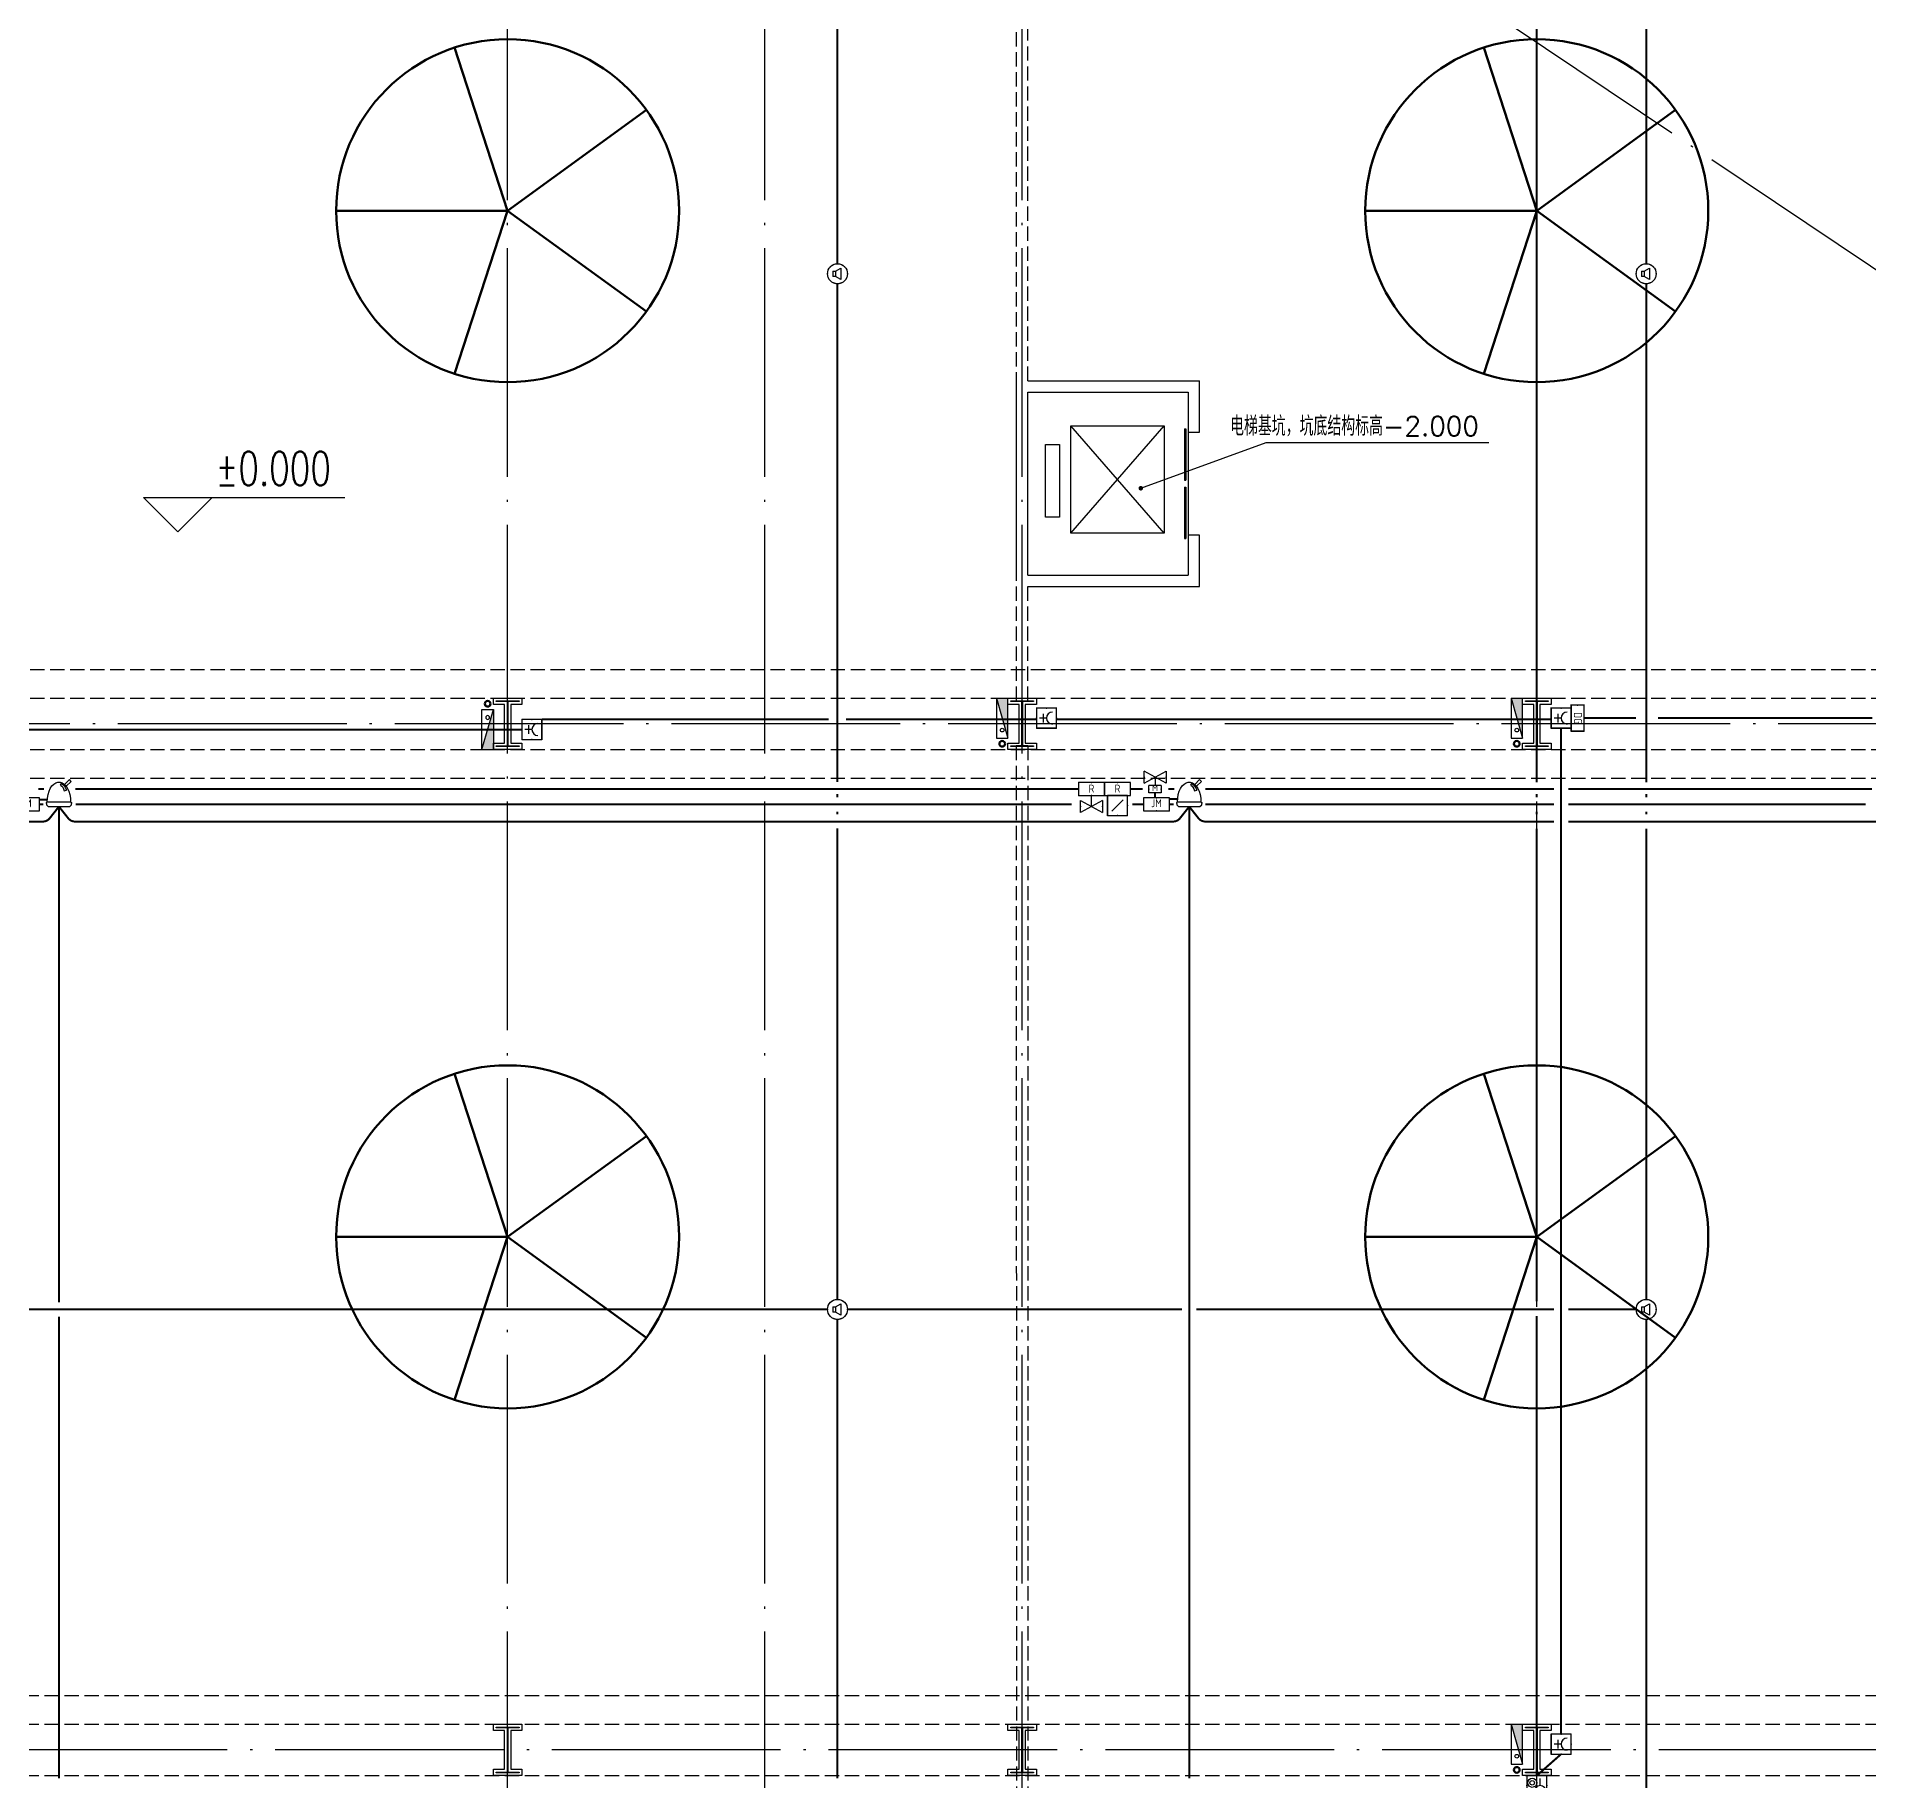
# Model space of a CAD drawing. Extents: x -1396510 to 1250330, y -1892470 to 1623980.
# Drawn here: x 784237 to 816276, y -1342457 to -1311954 of the extents above; entities that cross this region are included whole.
import ezdxf
from ezdxf.enums import TextEntityAlignment as Align

# ---------------------------------------------------------------- set-up
doc = ezdxf.new("R2010")
doc.units = 0
doc.header["$LTSCALE"] = 1000
doc.header["$MEASUREMENT"] = 0
doc.linetypes.add('DASH', pattern=[0.35, 0.25, -0.1])
doc.linetypes.add('DOTE', pattern=[2.42, 2, -0.2, 0.02, -0.2])
doc.layers.get('Defpoints').update_dxf_attribs({"color": 210})
for name, color, linetype in [('A-AXIS-DOTE', 14, 'DOTE'), ('A-HATCH-2', 251, 'Continuous'), ('A-LIN-V', 9, 'Continuous'), ('A-WINDOW', 140, 'Continuous'), ('AS-COLN', 6, 'Continuous'), ('EQUIP-动力', 3, 'Continuous'), ('EQUIP-广播', 3, 'Continuous'), ('EQUIP-消防', 3, 'Continuous'), ('SB_ZF消火栓', 10, 'Continuous'), ('SB_ZF消火栓M', 10, 'Continuous'), ('SP-KDLA消防', 2, 'Continuous'), ('WIRE-照明', 1, 'Continuous'), ('建-标高', 3, 'Continuous')]:
    doc.layers.add(name, color=color, linetype=linetype)
doc.layers.add('A-云线2', color=3, linetype='Continuous', plot=False)
doc.layers.add('LG-ZF消防', color=1, linetype='Continuous', lineweight=60)
doc.styles.add('_TCH_DIM', font='SIMPLEX', dxfattribs={"bigfont": 'GBCBIG'})
doc.styles.add('_TEL_ATTDEF', font='GBENOR', dxfattribs={"width": 0.8, "height": 3, "bigfont": 'GBCBIG'})
doc.styles.add('_TEL_DIM', font='SIMPLEX', dxfattribs={"width": 0.8, "height": 3.5, "bigfont": 'HZTXT'})
doc.styles.add('A-STANDARD', font='SIMPLEX', dxfattribs={"bigfont": 'GBCBIG'})
doc.styles.get("Standard").update_dxf_attribs({"font": 'gbenor.shx', "bigfont": 'gbcbig.shx'})
doc.styles.add('TG_LINETYPE', font='SIMPLEX', dxfattribs={"width": 0.8, "height": 3, "bigfont": 'HZTXT'})
doc.linetypes.add('TG_B', pattern='A,1,-0.3,["B",TG_LINETYPE,S=0.1,R=0,X=-0.25,Y=-0.15],0', length=1.3)
doc.linetypes.add('TG_H', pattern='A,1,-0.3,["H",TG_LINETYPE,S=0.1,R=0,X=-0.25,Y=-0.15],0', length=1.3)
doc.linetypes.add('TG_TV', pattern='A,1,-0.6,["TV",TG_LINETYPE,S=0.1,R=0,X=-0.6,Y=-0.15],0', length=1.6)

# ---------------------------------------------------------------- blocks, each defined once
blk = doc.blocks.new('4324324')
at = {"layer": 'A-HATCH-2', "color": 8, "linetype": 'DASH'}
for p, q in [((-294754, 585770), (-128854, 585770)), ((-294754, 585270), (-128854, 585270)), ((-307354, 584370), (-128854, 584370)), ((-307354, 583870), (-128854, 583870)), ((-313054, 567820), (-128854, 567820)), ((-313054, 567320), (-128854, 567320)), ((-313054, 566420), (-128854, 566420))]:
    blk.add_line(p, q, dxfattribs=at)
blk = doc.blocks.new('w4324324')
at = {"layer": 'A-HATCH-2', "color": 0, "lineweight": 60}
for q in [(-1694760, 686605), (-1697614, 684532), (-1691907, 684532), (-1696524, 681178), (-1692997, 681178)]:
    blk.add_line((-1694760, 683605), q, dxfattribs=at)
blk.add_circle((-1694760, 683605), 3000, dxfattribs=at)
blk = doc.blocks.new('342343')
at = {"layer": 'A-LIN-V', "color": 8}
for p in [(1048660, -44444), (1066610, -44444), (1048660, -62444), (1066610, -62444)]:
    blk.add_blockref('w4324324', p, dxfattribs=at)
blk = doc.blocks.new('w42343243')
at = {"layer": 'A-HATCH-2', "color": 8}
blk.add_lwpolyline([(-165104, 621070), (-164604, 621070), (-164604, 620958), (-164800, 620958), (-164800, 620282), (-164604, 620282), (-164604, 620170), (-165104, 620170), (-165104, 620282), (-164908, 620282), (-164908, 620958), (-165104, 620958)], close=True, dxfattribs=at)
at = {"layer": 'AS-COLN', "color": 3}
blk.add_lwpolyline([(-165054, 621020), (-164654, 621020), (-164654, 621008), (-164850, 621008), (-164850, 620232), (-164654, 620232), (-164654, 620220), (-165054, 620220), (-165054, 620232), (-164858, 620232), (-164858, 621008), (-165054, 621008)], close=True, dxfattribs=at)
blk = doc.blocks.new('42343')
at = {"layer": 'A-WINDOW'}
for p in [(9000, -35800), (18000, -35800), (27000, -35800), (9000, -53750), (18000, -53750), (27000, -53750)]:
    blk.add_blockref('w42343243', p, dxfattribs=at)
blk = doc.blocks.new('A$C5D961328')
at = {"layer": 'SB_ZF消火栓'}
blk.add_hatch(color=256, dxfattribs=at).paths.add_polyline_path([(0, 40), (700, 40), (700, 240)])
for p, q in [((700, 240), (0, 240)), ((0, 240), (0, 40)), ((700, 240), (0, 40)), ((0, 40), (700, 40)), ((700, 240), (700, 40))]:
    blk.add_line(p, q, dxfattribs=at)
at = {"layer": 'SB_ZF消火栓', "color": 1}
blk.add_circle((140, 140), 32.5, dxfattribs=at)
blk = doc.blocks.new('we42342343234')
at = {"layer": 'LG-ZF消防'}
for centre in [(-156204, 585170), (-147204, 584470), (-138204, 584470), (-138204, 566520)]:
    blk.add_circle(centre, 50, dxfattribs=at)
at = {"layer": 'SB_ZF消火栓M', "xscale": -1.000000000000001, "rotation": 90}
blk.add_blockref('A$C5D961328', (-156064, 585070), dxfattribs=at)
at = {"layer": 'SB_ZF消火栓M', "rotation": 90}
for p in [(-147064, 584570), (-138064, 584570), (-138064, 566620)]:
    blk.add_blockref('A$C5D961328', p, dxfattribs=at)
blk = doc.blocks.new('$DORLIB2D$00000127')
at = {"color": 0}
for points in [[(-0.533, 0.795), (-0.533, 0.69)], [(-0.033, 0.795), (-0.533, 0.795)], [(-0.033, 0.795), (-0.033, 0.69)], [(0.533, 0.795), (0.033, 0.795)], [(0.033, 0.795), (0.033, 0.69)], [(0.533, 0.795), (0.533, 0.69)], [(-0.033, 0.69), (-0.533, 0.69)], [(0.533, 0.69), (0.033, 0.69)], [(0.5, 0.5), (-0.5, 0.5)]]:
    blk.add_lwpolyline(points, dxfattribs=at)
blk = doc.blocks.new('世赫3#厂房一层0821')
at = {"layer": 'A-AXIS-DOTE', "color": 8, "ltscale": 2}
for p, q in [((157000, -79980), (157000, 5514)), ((161500, -79980), (161500, 5514)), ((166000, -79980), (166000, 5514)), ((175000, -79980), (175000, 5514)), ((165996, -17950), (196000, -38050)), ((192904.2, -35900), (-5155.8, -35900)), ((190814.2, -53850), (-5155.8, -53850))]:
    blk.add_line(p, q, dxfattribs=at)
at = {"layer": 'Defpoints', "color": 8, "linetype": 'DASH'}
for p, q in [((165900, -30000), (165900, -400)), ((166100, -29900), (166100, -400)), ((165900, -35500), (165900, -33400)), ((166100, -35500), (166100, -33500)), ((165900, -35500), (166100, -35500)), ((165896, -36288), (165900, -68600)), ((166096, -36288), (165896, -36288)), ((166096, -36288), (166100, -68600))]:
    blk.add_line(p, q, dxfattribs=at)
at = {"layer": 'Defpoints', "color": 8}
for p, q in [((165900, -33400), (165900, -30000)), ((166100, -29900), (169100, -29900)), ((166100, -30100), (168900, -30100)), ((166100, -33300), (166100, -30100)), ((168900, -30100), (168900, -30800)), ((169100, -30800), (169100, -29900)), ((166850, -32565.8), (168480, -30685.8)), ((168480, -32565.8), (166850, -30685.8)), ((168074.2, -31780), (170264.2, -30980)), ((168900, -30800), (169100, -30800)), ((170264.2, -30980), (174164.2, -30980)), ((169100, -32600), (168900, -32600)), ((168900, -32600), (168900, -33300)), ((169100, -33500), (169100, -32600)), ((166100, -33300), (168900, -33300)), ((166100, -33500), (169100, -33500))]:
    blk.add_line(p, q, dxfattribs=at)
for points in [[(166850, -32565.8), (166850, -30685.8), (168480, -30685.8), (168480, -32565.8)], [(166410, -32285.8), (166410, -31015.8), (166650, -31015.8), (166650, -32285.8)]]:
    blk.add_lwpolyline(points, close=True, dxfattribs=at)
at = {"layer": 'Defpoints', "color": 8, "const_width": 40}
blk.add_lwpolyline([(168055.4, -31786.9, 1), (168093, -31773.1, 1)], format="xyb", close=True, dxfattribs=at)
at = {"layer": '建-标高', "color": 8}
for p, q in [((151232.7, -32543), (150632.7, -31943)), ((150632.7, -31943), (154152.7, -31943)), ((151232.7, -32543), (151832.7, -31943))]:
    blk.add_line(p, q, dxfattribs=at)
at = {"layer": 'A-LIN-V', "color": 8, "rotation": 90}
blk.add_blockref('342343', (796160.7, 601225), dxfattribs=at)
at = {"layer": 'A-WINDOW'}
for name in ['42343', '4324324']:
    blk.add_blockref(name, (312854.2, -620720), dxfattribs=at)
at = {"layer": 'Defpoints', "color": 8, "xscale": 1800, "yscale": 200, "zscale": 200, "rotation": 89.9999999459329}
blk.add_blockref('$DORLIB2D$00000127', (169000, -31700), dxfattribs=at)
at = {"layer": 'SB_ZF消火栓'}
blk.add_blockref('we42342343234', (312854.2, -620720), dxfattribs=at)
at = {"layer": 'Defpoints', "color": 7, "style": '_TCH_DIM'}
blk.add_text('电梯基坑，坑底结构标高-2.000', height=337.589, dxfattribs=at).set_placement((169636.1, -30861.3))
at = {"layer": '建-标高', "color": 7, "style": 'A-STANDARD', "width": 0.705882}
blk.add_text('%%P0.000', height=595, dxfattribs=at).set_placement((151892.7, -31733))
blk = doc.blocks.new('$equip$00002656')
for p, q in [((-0.5, 1), (-0.5, 0)), ((0.5, 1), (-0.5, 1)), ((0.5, 0), (0.5, 1)), ((-0.5, 0), (0.5, 0)), ((-0.219, 0.331), (0.222, 0.331)), ((0, 0.5), (0, 0.15))]:
    blk.add_line(p, q)
at = {"const_width": 0.0571}
blk.add_lwpolyline([(-0.5, 1), (0.5, 1), (0.5, 0), (-0.5, 0), (-0.5, 1), (0.5, 1)], dxfattribs=at)
blk.add_arc((0, 0.8), 0.3, 180, 0)
for p in [(0, 1), (-0.5, 0.5), (0, 0), (0.5, 0.5)]:
    blk.add_point(p)
at = {"color": 7, "flags": 1}
for tag, height, p in [('A', 0.00002, (0, 0)), ('B', 0.4, (0.762, 0.292))]:
    blk.add_attdef(tag, text='', height=height, dxfattribs=at).set_placement(p, align=Align.MIDDLE_CENTER)
blk = doc.blocks.new('$equip$00002341')
for p, q in [((-0.241, 0.136), (-0.241, -0.144)), ((-0.241, 0.136), (-0.101, 0.136)), ((-0.101, 0.136), (0.167, 0.277)), ((-0.101, 0.136), (-0.101, -0.144)), ((0.167, 0.277), (0.167, -0.295)), ((-0.101, -0.144), (-0.241, -0.144)), ((0.167, -0.295), (-0.101, -0.144))]:
    blk.add_line(p, q)
at = {"const_width": 0.0571}
blk.add_lwpolyline([(-0.5, 0, -1), (0.5, 0, -1), (-0.5, 0, -1.463176)], format="xyb", dxfattribs=at)
blk.add_circle((0, 0), 0.5)
for p in [(-0.5, 0), (0, 0.5), (0.5, 0), (0, -0.5)]:
    blk.add_point(p)
at = {"color": 7, "style": '_TEL_DIM', "flags": 1}
blk.add_attdef('A', text='', height=0.00002, dxfattribs=at).set_placement((0, 0), align=Align.MIDDLE_CENTER)
blk = doc.blocks.new('$equip$00002655')
for p, q in [((-0.5, 1), (-0.5, 0)), ((0.5, 1), (-0.5, 1)), ((0.5, 0), (0.5, 1)), ((-0.5, 0), (0.5, 0)), ((-0.169, 0.5), (-0.169, 0.15))]:
    blk.add_line(p, q)
at = {"const_width": 0.0571}
blk.add_lwpolyline([(-0.5, 1), (0.5, 1), (0.5, 0), (-0.5, 0), (-0.5, 1), (0.5, 1)], dxfattribs=at)
for radius in [0.226, 0.113]:
    blk.add_circle((0.227, 0.36), radius)
blk.add_arc((-0.169, 0.8), 0.3, 180, 0)
for p in [(0, 1), (-0.5, 0.5), (0, 0), (0.5, 0.5)]:
    blk.add_point(p)
at = {"color": 7, "flags": 1}
for tag, height, p in [('A', 0.00002, (0, 0)), ('B', 0.4, (0.762, 0.292))]:
    blk.add_attdef(tag, text='', height=height, dxfattribs=at).set_placement(p, align=Align.MIDDLE_CENTER)
blk = doc.blocks.new('$equip$00002773')
for p, q in [((0.65, 0.65), (-0.65, 0.65)), ((-0.65, 0.65), (-0.65, 0)), ((-0.65, 0), (0.65, 0)), ((0.65, 0), (0.65, 0.65))]:
    blk.add_line(p, q)
at = {"const_width": 0.04}
blk.add_lwpolyline([(-0.65, 0.65), (-0.65, 0), (0.65, 0), (0.65, 0.65), (-0.65, 0.65), (-0.65, 0)], dxfattribs=at)
for p in [(-0.65, 0.325), (0, 0.65), (0, 0), (0.65, 0.325)]:
    blk.add_point(p)
at = {"color": 7}
blk.add_attdef('$TEXT$', text='', height=0.4, dxfattribs=at).set_placement((0.006, 0.343), align=Align.MIDDLE_CENTER)
at = {"color": 7, "flags": 1}
for tag, p in [('A', (0, 0)), ('B', (0.905, 0.246))]:
    blk.add_attdef(tag, text='', height=0.4, dxfattribs=at).set_placement(p, align=Align.MIDDLE_CENTER)
blk = doc.blocks.new('$equip$00003146')
for p, q in [((-0.31, 0), (0.31, 0)), ((-0.31, -0.38), (-0.31, 0)), ((0.31, 0), (0.31, -0.38)), ((0.55, -0.49), (-0.55, -1.09)), ((-0.55, -0.49), (0.55, -1.09)), ((-0.55, -1.09), (-0.55, -0.49)), ((-0.31, -0.38), (0.31, -0.38)), ((0, -0.79), (0, -0.38)), ((0.55, -0.49), (0.55, -1.09))]:
    blk.add_line(p, q)
for p in [(0, 0), (-0.55, -0.79), (-0.31, -0.19), (0, -0.79), (0.31, -0.19), (0.55, -0.79)]:
    blk.add_point(p)
at = {"color": 7, "style": '_TEL_DIM'}
blk.add_attdef('$TEXT$', text='', height=0.3, dxfattribs=at).set_placement((0, -0.19), align=Align.MIDDLE_CENTER)
at = {"color": 7, "style": '_TEL_DIM', "flags": 1}
for tag in ['A', 'REMARK']:
    blk.add_attdef(tag, text='', height=0.00002, dxfattribs=at).set_placement((0, 0), align=Align.MIDDLE_CENTER)
blk = doc.blocks.new('A$C7E452847')
at = {"layer": 'SP-KDLA消防', "color": 0}
for p, q in [((-257, 0), (-300, -46)), ((-257, 0), (257, 0)), ((-300, -71), (-300, -46)), ((-300, -71), (-300, -95)), ((-280, -116), (-300, -95)), ((-280, -116), (280, -116)), ((-280, -116), (-276, -203)), ((-276, -203), (-261, -288)), ((-261, -288), (-238, -366)), ((-238, -366), (-207, -436)), ((-207, -436), (-169, -495)), ((90, -463), (111, -425)), ((111, -425), (128, -381)), ((128, -381), (182, -396)), ((158, -448), (182, -396)), ((169, -495), (207, -436)), ((207, -436), (238, -366)), ((238, -366), (261, -288)), ((257, 0), (300, -46)), ((261, -288), (276, -203)), ((276, -203), (280, -116)), ((280, -116), (300, -95)), ((300, -46), (300, -71)), ((300, -95), (300, -71)), ((-169, -495), (-125, -541)), ((-125, -541), (-77, -573)), ((-77, -573), (-26, -589)), ((-26, -589), (26, -589)), ((26, -589), (77, -573)), ((41, -515), (67, -493)), ((41, -515), (60, -550)), ((60, -550), (96, -526)), ((67, -493), (90, -463)), ((77, -573), (125, -541)), ((96, -526), (130, -491)), ((125, -541), (169, -495)), ((130, -491), (158, -448)), ((250, -646), (136, -532)), ((176, -486), (293, -603)), ((293, -603), (250, -646))]:
    blk.add_line(p, q, dxfattribs=at)
blk = doc.blocks.new('$equip$00002760')
for p, q in [((0.5, 0.5), (-0.5, 0.5)), ((-0.5, 0.5), (-0.5, -0.5)), ((-0.283, -0.283), (0.283, 0.283)), ((0.5, -0.5), (0.5, 0.5)), ((-0.5, -0.5), (0.5, -0.5))]:
    blk.add_line(p, q)
at = {"const_width": 0.0571}
blk.add_lwpolyline([(-0.5, 0.5), (0.5, 0.5), (0.5, -0.5), (-0.5, -0.5), (-0.5, 0.5), (0.5, 0.5)], dxfattribs=at)
for p in [(-0.5, 0), (0, 0.5), (0.5, 0), (0, -0.5)]:
    blk.add_point(p)
blk.add_solid([(0.283, 0.283), (0.075, 0.124), (0.124, 0.075)])
at = {"color": 7, "flags": 1}
for tag, height, p in [('A', 0.00002, (0, 0)), ('B', 0.4, (0.755, -0.254))]:
    blk.add_attdef(tag, text='', height=height, dxfattribs=at).set_placement(p, align=Align.MIDDLE_CENTER)
blk = doc.blocks.new('$equip$00002794')
for p, q in [((0, -0.552), (0, 0)), ((0, 0), (0.229, 0)), ((-0.55, -0.852), (-0.55, -0.252)), ((-0.55, -0.252), (0.55, -0.852)), ((0.55, -0.252), (-0.55, -0.852)), ((0.55, -0.252), (0.55, -0.852))]:
    blk.add_line(p, q)
for p in [(-0.55, -0.552), (0, -0.552), (0.55, -0.552)]:
    blk.add_point(p)
at = {"color": 7, "flags": 1}
for tag, height, p in [('A', 0.00002, (0, 0)), ('B', 0.4, (0.805, -0.606))]:
    blk.add_attdef(tag, text='', height=height, dxfattribs=at).set_placement(p, align=Align.MIDDLE_CENTER)
blk = doc.blocks.new('$equip$00002776')
for p, q in [((0.65, 0.65), (-0.65, 0.65)), ((-0.65, 0.65), (-0.65, 0)), ((-0.65, 0), (0.65, 0)), ((0.65, 0), (0.65, 0.65))]:
    blk.add_line(p, q)
at = {"const_width": 0.0571}
blk.add_lwpolyline([(-0.65, 0.65), (-0.65, 0), (0.65, 0), (0.65, 0.65), (-0.65, 0.65), (-0.65, 0)], dxfattribs=at)
for p in [(-0.65, 0.325), (0, 0.65), (0, 0), (0.65, 0.325)]:
    blk.add_point(p)
at = {"color": 7}
blk.add_attdef('$TEXT$', text='', height=0.34, dxfattribs=at).set_placement((0.006, 0.343), align=Align.MIDDLE_CENTER)
at = {"color": 7, "flags": 1}
for tag, height, p in [('A', 0.00002, (0, 0)), ('B', 0.4, (0.905, 0.246))]:
    blk.add_attdef(tag, text='', height=height, dxfattribs=at).set_placement(p, align=Align.MIDDLE_CENTER)

msp = doc.modelspace()

# ---------------------------------------------------------------- linework, layer by layer
at = {"layer": 'WIRE-照明', "color": 2, "linetype": 'TG_B', "ltscale": 0.7, "const_width": 35}
for points in [[(812389.4, -1315926.7), (812389.4, -1305629.5)], [(798244.9, -1315926.7), (798244.9, -1306049)], [(798244.9, -1324993.6), (798244.9, -1316276.7)], [(812389.4, -1324995.6), (812389.4, -1316276.7)], [(798244.9, -1325259.9), (798244.9, -1325200.3)], [(812389.4, -1325259.9), (812389.4, -1325201)], [(798244.9, -1325556.7), (798244.9, -1325509.9)], [(812389.4, -1325559.4), (812389.4, -1325509.9)], [(798244.9, -1334043.4), (798244.9, -1325802.1)], [(812389.4, -1334043.4), (812389.4, -1325809.4)], [(783495.9, -1334218.4), (798069.9, -1334218.4)], [(798244.9, -1342424), (798244.9, -1334393.4)], [(798419.9, -1334218.4), (804271.9, -1334218.4)], [(804521.9, -1334218.4), (810775.8, -1334218.4)], [(811025.8, -1334218.4), (812214.4, -1334218.4)], [(812389.4, -1349392.7), (812389.4, -1334393.4)]]:
    msp.add_lwpolyline(points, dxfattribs=at)
at = {"layer": 'WIRE-照明', "color": 6, "linetype": 'TG_H', "ltscale": 0.7, "const_width": 35}
for points in [[(810475.8, -1323756.7), (810475.8, -1306049)], [(810475.8, -1325000.3), (810475.8, -1324043.3)], [(810475.8, -1325259.9), (810475.8, -1325202.2)], [(810475.8, -1325559.4), (810475.8, -1325509.9)], [(810475.8, -1334076.7), (810475.8, -1325809.4)], [(810475.8, -1342374.1), (810475.8, -1334335)]]:
    msp.add_lwpolyline(points, dxfattribs=at)
at = {"layer": 'WIRE-照明', "linetype": 'Continuous', "const_width": 35}
for points in [[(792725.8, -1324075.8), (776892.8, -1324075.8)], [(798090.5, -1323897), (793075.8, -1323897)], [(801725.8, -1323897), (798391, -1323897)], [(810725.8, -1323897), (802075.8, -1323897)], [(810900.8, -1341649), (810900.8, -1324049)], [(811303.3, -1323874), (812209.1, -1323874)], [(812595.1, -1323874), (816342.3, -1323874)], [(784368.7, -1325114.7), (784269.7, -1325114.7)], [(802457.9, -1325114.7), (784914.9, -1325114.7)], [(803581.6, -1325114.7), (803367.9, -1325114.7)], [(804138.9, -1325114.7), (804031.3, -1325114.7)], [(810775.8, -1325114.7), (804675.9, -1325114.7)], [(816342.1, -1325114.7), (811025.8, -1325114.7)], [(784284.4, -1325299.1), (784424.9, -1325299.1)], [(784284.4, -1325384.9), (784354.7, -1325384.9)], [(784627.5, -1325422.8), (784464.9, -1325627.7)], [(784627.5, -1325422.8), (784790, -1325627.7)], [(784917.4, -1325384.9), (802339.9, -1325384.9)], [(803399.2, -1325384.9), (803598.9, -1325384.9)], [(803799.4, -1325184), (803799.4, -1325271.1)], [(804053.9, -1325291.3), (804194.8, -1325291.3)], [(804053.9, -1325384.9), (804126.3, -1325384.9)], [(804396.9, -1325422.8), (804234.4, -1325627.7)], [(804396.9, -1325422.8), (804559.5, -1325627.7)], [(804676.8, -1325384.9), (810775.8, -1325384.9)], [(811025.8, -1325384.9), (816225.7, -1325384.9)], [(810475.8, -1342374), (810900.8, -1341999)]]:
    msp.add_lwpolyline(points, dxfattribs=at)
at = {"layer": 'WIRE-照明', "color": 1, "linetype": 'TG_TV', "ltscale": 0.7, "const_width": 35}
for points in [[(784627.5, -1334093.4), (784627.5, -1325422.8)], [(804396.9, -1342424), (804396.9, -1325422.8)], [(784347.4, -1325684.4), (783495.9, -1325684.4)], [(804116.9, -1325684.4), (784907.5, -1325684.4)], [(804677, -1325684.4), (810775.8, -1325684.4)], [(811025.8, -1325684.4), (817199.8, -1325684.4)], [(784627.5, -1342424), (784627.5, -1334343.4)]]:
    msp.add_lwpolyline(points, dxfattribs=at)
at = {"layer": 'WIRE-照明', "linetype": 'Continuous', "const_width": 35}
for points in [[(784464.9, -1325627.7, -0.2288971), (784347.4, -1325684.4)], [(784790, -1325627.7, 0.2288971), (784907.5, -1325684.4)], [(804234.4, -1325627.7, -0.2288971), (804116.9, -1325684.4)], [(804559.5, -1325627.7, 0.2288971), (804677, -1325684.4)]]:
    msp.add_lwpolyline(points, format="xyb", dxfattribs=at)

# ---------------------------------------------------------------- block references
at = {"layer": 'A-云线2'}
msp.add_blockref('世赫3#厂房一层0821', (635475.8, -1288074), dxfattribs=at)
at = {"layer": 'EQUIP-动力'}
ref = msp.add_blockref('$equip$00003146', (803799.4, -1325184), dxfattribs=dict(at, xscale=349.9999999999999, yscale=349.9999999999999, zscale=349.9999999999999, rotation=179.999999793739))
ref.add_attrib('$TEXT$', 'M', dxfattribs={"layer": '0', "color": 7, "height": 105, "rotation": 0.00003, "style": '_TEL_ATTDEF'}).set_placement((803799.4, -1325100), align=Align.MIDDLE_CENTER)
at = {"layer": 'EQUIP-广播', "xscale": 350, "yscale": 350, "zscale": 350}
for p in [(798244.9, -1316101.7), (812389.4, -1316101.7), (798244.9, -1334218.4), (812389.4, -1334218.4)]:
    msp.add_blockref('$equip$00002341', p, dxfattribs=at)
at = {"layer": 'EQUIP-消防', "xscale": 350, "yscale": 350, "zscale": 350}
for name, p, rotation in [('$equip$00002656', (801725.8, -1323874), 270.0000000000002), ('$equip$00002656', (810725.8, -1323874), 270.0000000000002), ('$equip$00002656', (792725.8, -1324074), 270.0000000000002), ('$equip$00002656', (810725.8, -1341824), 270.0000000000002), ('$equip$00002655', (810475.8, -1342374), 180)]:
    msp.add_blockref(name, p, dxfattribs=dict(at, rotation=rotation))
at = {"layer": 'EQUIP-消防'}
ref = msp.add_blockref('$equip$00002776', (811075.8, -1323874), dxfattribs=dict(at, xscale=350, yscale=350, zscale=350, rotation=270))
ref.add_attrib('$TEXT$', 'DG', dxfattribs={"layer": '0', "color": 7, "height": 140, "rotation": 270, "style": '_TEL_ATTDEF'}).set_placement((811195.9, -1323876.1), align=Align.MIDDLE_CENTER)
at = {"layer": 'EQUIP-消防', "linetype": 'ByBlock'}
ref = msp.add_blockref('$equip$00002773', (802685.4, -1325228.5), dxfattribs=dict(at, xscale=349.9999999999999, yscale=349.9999999999999, zscale=349.9999999999999, rotation=359.9999999660355))
ref.add_attrib('$TEXT$', 'R', dxfattribs={"layer": '0', "color": 7, "height": 140, "rotation": 0.00001, "style": '_TEL_ATTDEF'}).set_placement((802687.6, -1325108.4), align=Align.MIDDLE_CENTER)
ref = msp.add_blockref('$equip$00002773', (803140.4, -1325228.5), dxfattribs=dict(at, xscale=349.9999999999999, yscale=349.9999999999999, zscale=349.9999999999999, rotation=359.9999999660355))
ref.add_attrib('$TEXT$', 'R', dxfattribs={"layer": '0', "color": 7, "height": 140, "rotation": 0.00001, "style": '_TEL_ATTDEF'}).set_placement((803142.6, -1325108.4), align=Align.MIDDLE_CENTER)
at = {"layer": 'EQUIP-消防'}
ref = msp.add_blockref('$equip$00002773', (784056.9, -1325271.1), dxfattribs=dict(at, xscale=349.9999999999999, yscale=349.9999999999999, zscale=349.9999999999999, rotation=179.9999998878643))
ref.add_attrib('$TEXT$', 'JM', dxfattribs={"layer": '0', "color": 7, "height": 140, "style": '_TEL_ATTDEF'}).set_placement((784054.7, -1325363), align=Align.MIDDLE_CENTER)
at = {"layer": 'EQUIP-消防', "linetype": 'ByBlock', "xscale": 349.9999999999999, "yscale": 349.9999999999999, "zscale": 349.9999999999999, "rotation": 359.9999999660355}
for name, p in [('$equip$00002794', (802685.4, -1325228.5)), ('$equip$00002760', (803140.4, -1325404.8))]:
    msp.add_blockref(name, p, dxfattribs=at)
at = {"layer": 'EQUIP-消防'}
ref = msp.add_blockref('$equip$00002773', (803826.4, -1325271.1), dxfattribs=dict(at, xscale=349.9999999999999, yscale=349.9999999999999, zscale=349.9999999999999, rotation=179.9999998878643))
ref.add_attrib('$TEXT$', 'JM', dxfattribs={"layer": '0', "color": 7, "height": 140, "style": '_TEL_ATTDEF'}).set_placement((803824.2, -1325363), align=Align.MIDDLE_CENTER)
at = {"layer": 'SP-KDLA消防', "color": 3, "xscale": -0.7299999999999998, "yscale": 0.7299999999999998, "zscale": 0.7299999999999998, "rotation": 180}
for p in [(784627.5, -1325422.8), (804396.9, -1325422.8)]:
    msp.add_blockref('A$C7E452847', p, dxfattribs=at)

doc.saveas('drawing.dxf')
